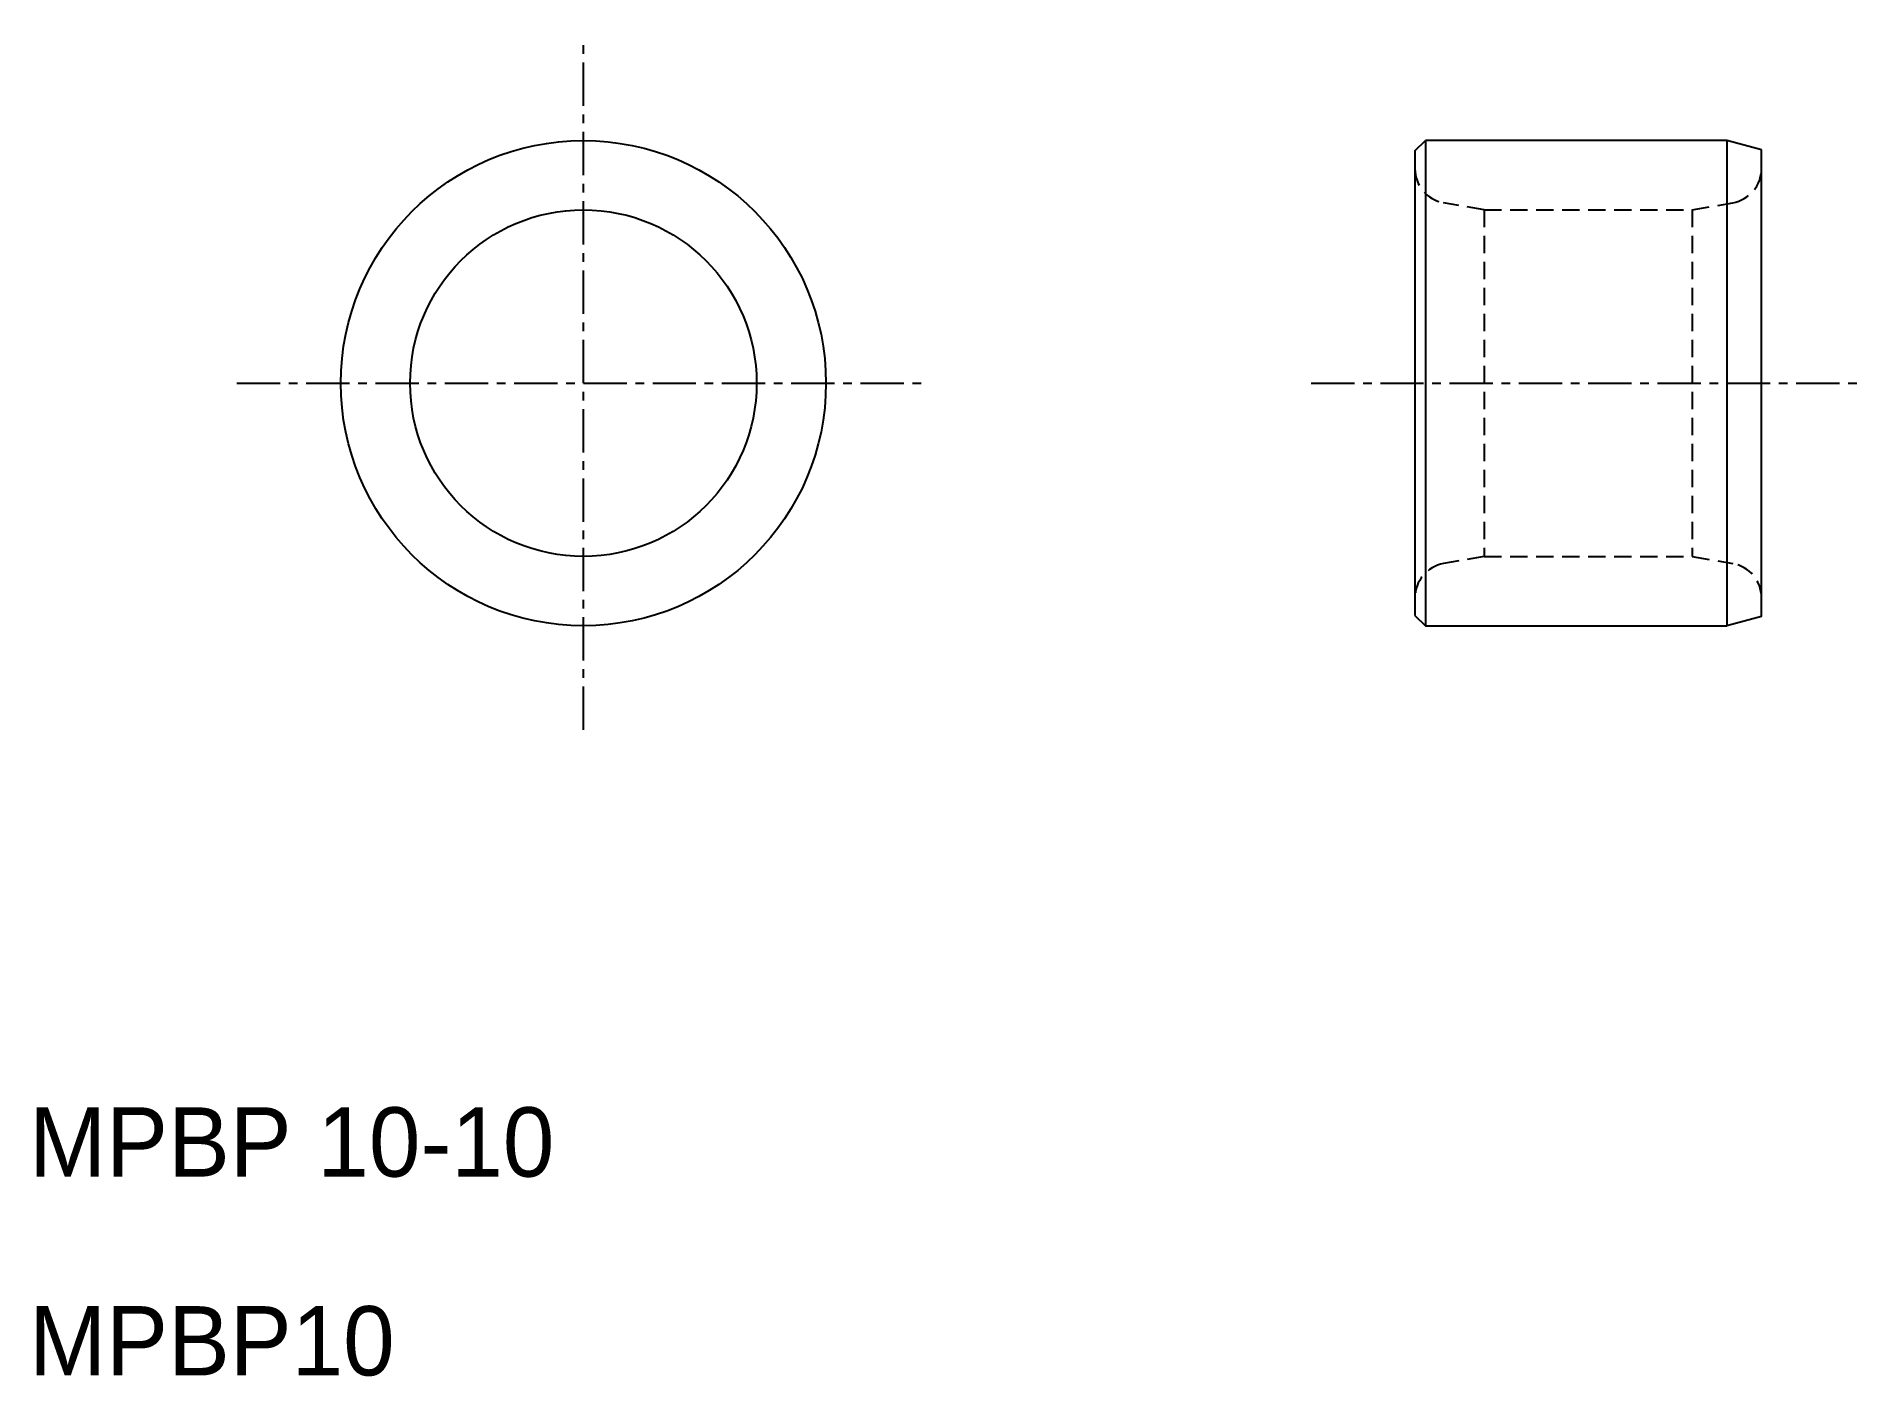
# Model space of a CAD drawing. Extents: x 56 to 108.8, y 95.3 to 133.9.
import ezdxf

# ---------------------------------------------------------------- set-up
doc = ezdxf.new("R2010")
doc.units = 0
doc.linetypes.add('CENTER', pattern=[2, 1.25, -0.25, 0.25, -0.25])
doc.linetypes.add('DASHED', pattern=[0.75, 0.5, -0.25])
doc.layers.get('0').update_dxf_attribs({"linetype": 'CONTINUOUS'})
doc.layers.add('CENTER', color=1, linetype='CENTER')

msp = doc.modelspace()

# ---------------------------------------------------------------- linework, layer by layer
at = {"color": 7, "linetype": 'CONTINUOUS'}
for p, q in [((95.762, 130.628), (96.062, 130.928)), ((96.062, 130.928), (96.062, 116.928)), ((104.762, 130.928), (96.062, 130.928)), ((104.762, 130.928), (104.762, 116.928)), ((105.762, 130.66), (104.762, 130.928)), ((95.762, 130.628), (95.762, 117.228)), ((105.762, 117.195), (105.762, 130.66)), ((95.762, 117.228), (96.062, 116.928)), ((105.762, 117.195), (104.762, 116.928)), ((96.062, 116.928), (104.762, 116.928))]:
    msp.add_line(p, q, dxfattribs=at)
at = {"color": 3, "linetype": 'DASHED'}
for p, q in [((97.762, 128.928), (96.588, 129.134)), ((97.762, 128.928), (103.762, 128.928)), ((97.762, 128.928), (97.762, 118.928)), ((103.762, 128.928), (104.935, 129.134)), ((103.762, 128.928), (103.762, 118.928)), ((97.762, 118.928), (96.588, 118.721)), ((97.762, 118.928), (103.762, 118.928)), ((103.762, 118.928), (104.935, 118.721))]:
    msp.add_line(p, q, dxfattribs=at)
at = {"color": 7, "linetype": 'CONTINUOUS'}
for radius in [7, 5]:
    msp.add_circle((71.762, 123.928), radius, dxfattribs=at)
at = {"color": 3, "linetype": 'DASHED'}
for centre, start, end in [((96.762, 130.119), 180, 260), ((104.762, 130.119), 280, 0), ((96.762, 117.736), 100, 180), ((104.762, 117.736), 360, 80)]:
    msp.add_arc(centre, 1, start, end, dxfattribs=at)
at = {"layer": 'CENTER', "color": 1, "linetype": 'CENTER'}
for p, q in [((71.762, 113.928), (71.762, 133.928)), ((61.762, 123.928), (81.762, 123.928)), ((92.762, 123.928), (108.762, 123.928))]:
    msp.add_line(p, q, dxfattribs=at)

# ---------------------------------------------------------------- texts
at = {"color": 7, "linetype": 'CONTINUOUS'}
for s, p in [('MPBP 10-10', (55.762, 101.034)), ('MPBP10', (55.762, 95.298))]:
    msp.add_text(s, height=2, dxfattribs=at).set_placement(p)

doc.saveas('drawing.dxf')
